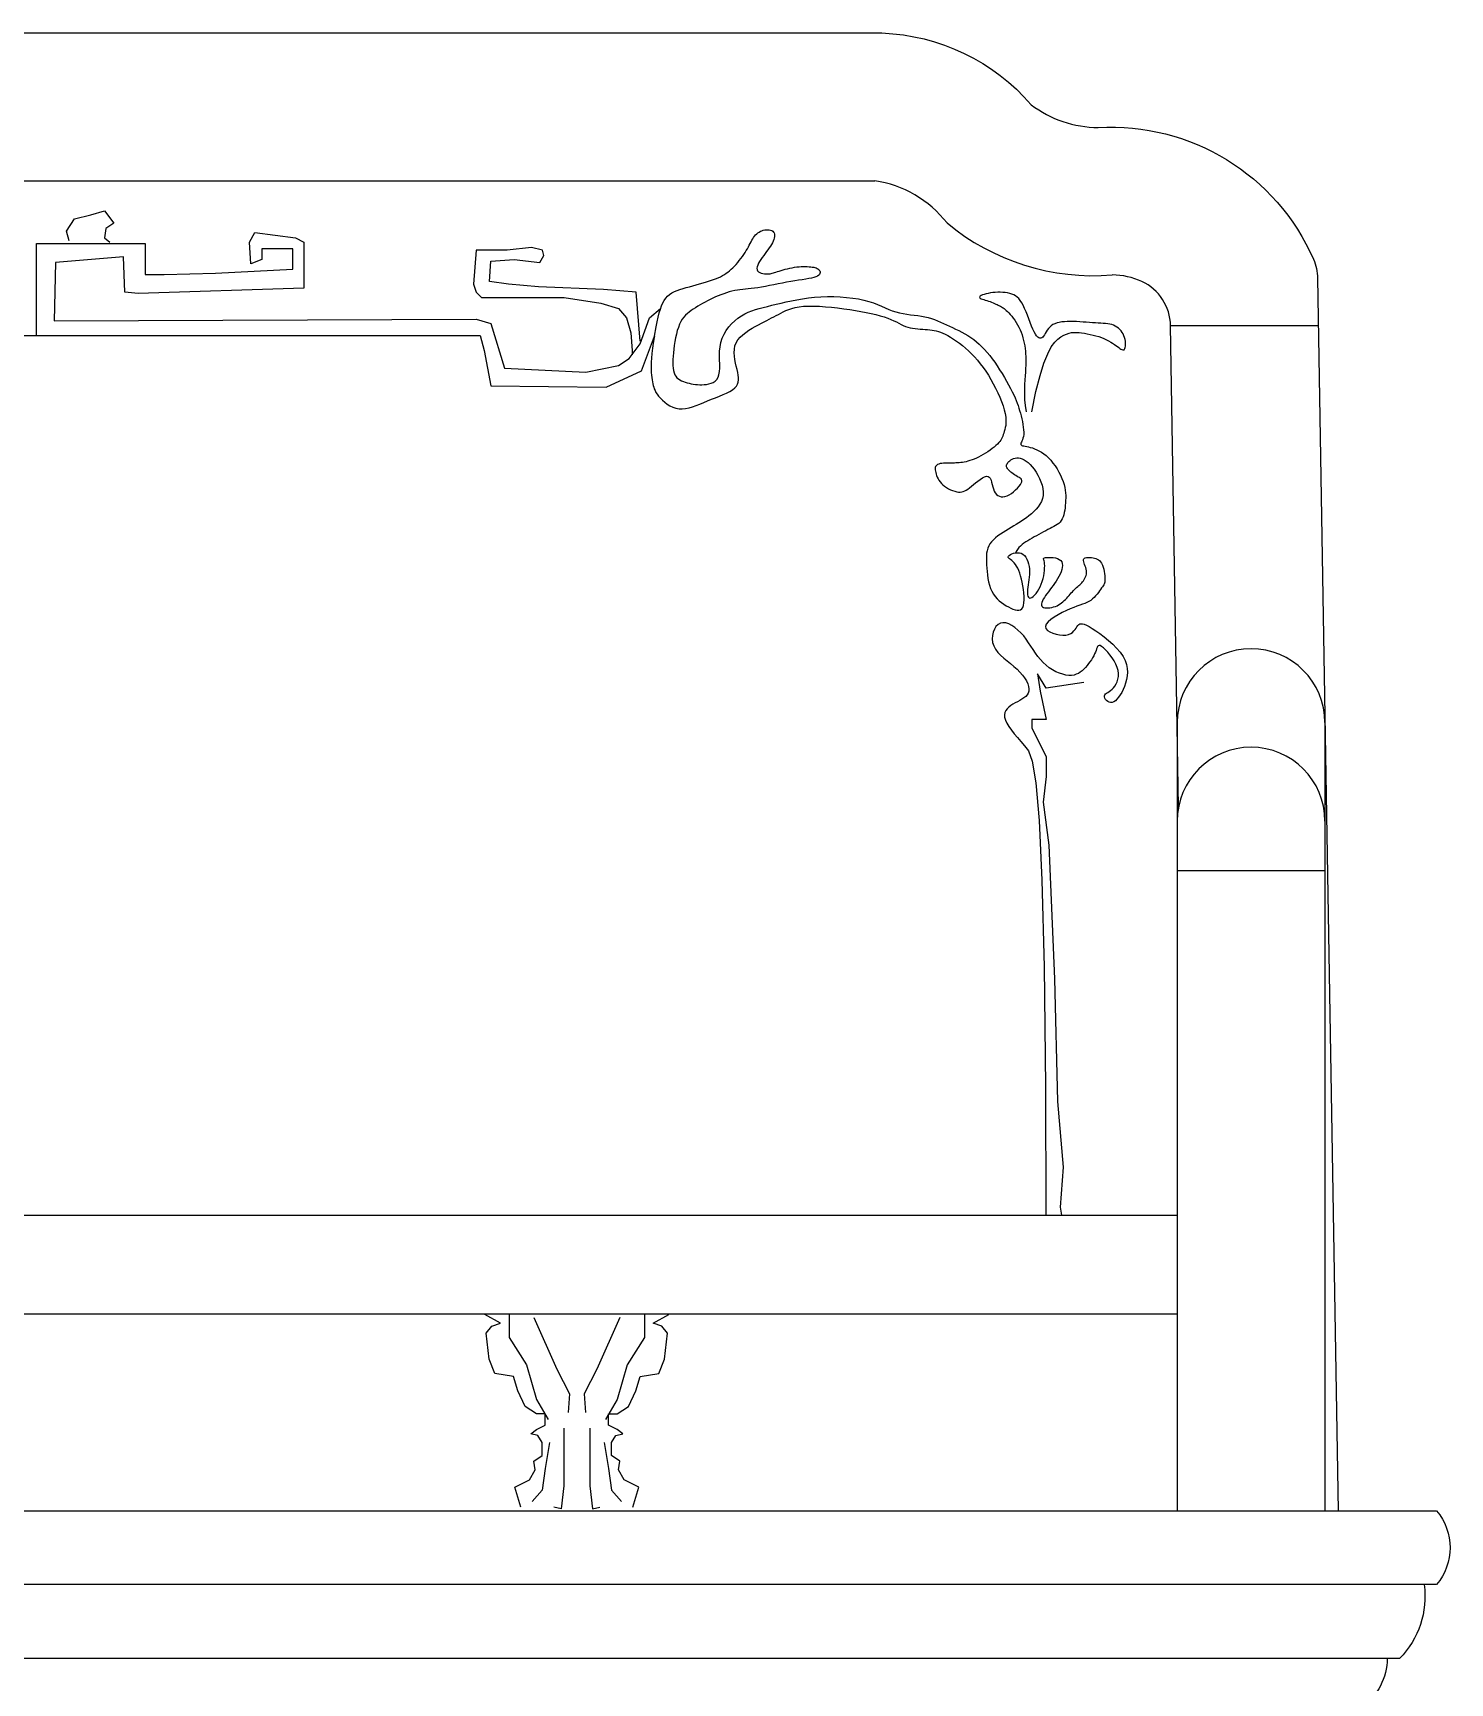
# Model space of a CAD drawing. Header units: inches. Extents: x 10 to 52.5, y 12.2 to 37.
# Drawn here: x 15.3581 to 15.6458, y 24.4393 to 24.7742 of the extents above; entities that cross this region are included whole.
import ezdxf

# ---------------------------------------------------------------- set-up
doc = ezdxf.new("R2010")
doc.units = ezdxf.units.IN
doc.header["$MEASUREMENT"] = 0
doc.layers.add('02', color=2, linetype='Continuous')
doc.layers.add('4', color=4, linetype='Continuous')

msp = doc.modelspace()

# ---------------------------------------------------------------- linework, layer by layer
at = {"layer": '02'}
for points in [[(15.36542955562918, 24.73208844256299), (15.36487872489243, 24.73401511772539), (15.36653121756836, 24.73649228099969), (15.36983620315305, 24.73731800652461), (15.3725903794214, 24.73814371874908), (15.37451829864158, 24.73566656878978), (15.37286578407957, 24.73456560585185), (15.3725903794214, 24.73263891737446), (15.37369204136058, 24.73181319184954)], [(15.3588195411533, 24.71282161113635), (15.3588195411533, 24.73153795443653), (15.3808528651528, 24.73153795443653), (15.3808528651528, 24.72520742753698), (15.38470870336032, 24.72520742753698), (15.39517453439048, 24.72548266494999), (15.41087327022552, 24.72630839047491), (15.41087327022552, 24.7304369914986), (15.40453868182822, 24.7304369914986), (15.40453868182822, 24.72823507895231), (15.4023353581827, 24.72740935341283), (15.40205993187129, 24.73181319184954), (15.40316161546371, 24.73373988031238), (15.41142410096227, 24.73263891737446), (15.41307659387103, 24.73181319184954), (15.41307659387103, 24.72245502684967), (15.37947579855545, 24.72135406391174), (15.3767216222871, 24.72162930132475), (15.37644619597568, 24.72878555374922), (15.36267537936083, 24.72768459082584), (15.36239997470266, 24.71584926255167), (15.44805449885762, 24.71612449995012), (15.45108407978415, 24.7152987744252), (15.45383823439925, 24.70621584682379), (15.47036322728245, 24.70539012129887), (15.47697322033792, 24.70676633495026), (15.47917656563668, 24.70814253530119), (15.4813798892822, 24.71117017338696), (15.48330780850238, 24.71639973734858), (15.4855111321479, 24.71832642582597)], [(15.48426172240152, 24.71269819641605), (15.48460366842783, 24.71458021060101), (15.48481554384789, 24.7156046248769), (15.48503194340019, 24.71655444021456), (15.48525022771656, 24.71741006500673), (15.48547529834769, 24.71817300633705), (15.48571394090987, 24.71885004593645), (15.48597294171787, 24.71944796553583), (15.4862590866208, 24.71997354690978), (15.4865791617006, 24.72043357176011), (15.4869399530392, 24.72083482187594), (15.48734824695139, 24.72118407895908), (15.48780875546372, 24.72148812476956), (15.48831789740807, 24.7217537410383), (15.48887001756093, 24.72198770945255), (15.48945946116446, 24.72219681174323), (15.49008057276233, 24.72238782962671), (15.49072769759669, 24.7225675448339), (15.49139518067687, 24.72274273906663), (15.49207736654653, 24.72292019404125), (15.49276822372786, 24.72310537280867), (15.49346021200045, 24.72329846369979), (15.49414541395827, 24.72349833639458), (15.49481591312661, 24.72370386054393), (15.49546379186659, 24.72391390581327), (15.49608113347067, 24.72412734188259), (15.49666002099848, 24.72434303841731), (15.49719253704398, 24.72455986506833), (15.49767340380213, 24.72477744505744), (15.49810789907797, 24.72499841570101), (15.49850394027754, 24.72522616788632), (15.4988694443412, 24.725464092457), (15.49921232797652, 24.72571558032945), (15.49954050882234, 24.72598402234729), (15.49986190358623, 24.72627280938326), (15.50018442920855, 24.72658533229554), (15.50051392927281, 24.72692366332052), (15.5008479534693, 24.7272846000182), (15.50118197789862, 24.72766362126861), (15.50151147796287, 24.72805620598086), (15.50183193022831, 24.7284578330495), (15.50213881032987, 24.7288639813691), (15.50242759413532, 24.72927012984877), (15.50269375797807, 24.72967175738307), (15.50293428553714, 24.73006490800475), (15.50315219313352, 24.7304478862556), (15.50335200443379, 24.73081956177196), (15.50353824357017, 24.73117880424837), (15.50371543490774, 24.7315244833357), (15.50388810211307, 24.73185546871394), (15.50406076908558, 24.73217063004853), (15.50423796042315, 24.73246883699033), (15.50442363424673, 24.7327489592339), (15.50461948696039, 24.73300986650287), (15.50482664988822, 24.73325042854998), (15.50504625388867, 24.73346951509887), (15.50527942982017, 24.73366599591685), (15.50552730900682, 24.7338387407421), (15.50579102230704, 24.73398661931281), (15.50607170081212, 24.73410850136719), (15.50636896710358, 24.73420325665796), (15.50667641275077, 24.73426975490878), (15.50698612034767, 24.73430686581417), (15.50729017295389, 24.73431345914144), (15.50758065339624, 24.73428840455602), (15.50784964473433, 24.7342305717961), (15.50808922979495, 24.73413883059987), (15.50829149163774, 24.73401205064732), (15.50845002113356, 24.73384985520391), (15.50856444156243, 24.7336548815569), (15.50863588331713, 24.73343052053536), (15.50866547818742, 24.73318016295383), (15.50865435656606, 24.73290719964137), (15.50860364977716, 24.73261502139797), (15.50851448867916, 24.73230701905271), (15.50838800436332, 24.73198658342011), (15.50822589323371, 24.73165654020562), (15.50803211387693, 24.73131745457652), (15.50781119042522, 24.73096932659103), (15.50756764677799, 24.7306121562928), (15.50730600706748, 24.73024594375459), (15.50703079519308, 24.72987068900551), (15.50674653528704, 24.72948639210375), (15.50645775124877, 24.72909305310753), (15.50617009830176, 24.72869180232231), (15.50589375556893, 24.72828829117355), (15.50564003279879, 24.7278893012903), (15.50542024020552, 24.72750161437437), (15.50524568823612, 24.72713201205482), (15.50512768640629, 24.72678727601891), (15.5050775449302, 24.72647418792479), (15.50510657425485, 24.72619952944518), (15.50522155999652, 24.72596838680914), (15.50541119217387, 24.72577906461668), (15.50565963690615, 24.72562817198053), (15.50595105984694, 24.72551231810069), (15.50626962711549, 24.72542811210445), (15.50659950413256, 24.72537216314816), (15.50692485748305, 24.72534108040275), (15.50722985258772, 24.72533147301004), (15.5075029908724, 24.72534032689003), (15.50775011592059, 24.72536613498817), (15.50798140708803, 24.72540776702811), (15.50820704303197, 24.72546409274804), (15.50843720310814, 24.72553398184249), (15.50868206620662, 24.7256163040351), (15.50895181168317, 24.72570992903496), (15.50925661819502, 24.72581372658027), (15.50960383736975, 24.72592618963102), (15.50998951108641, 24.72604430407813), (15.51040685279741, 24.72616467907795), (15.51084907688647, 24.72628392381597), (15.51130939680598, 24.72639864741944), (15.5117810271725, 24.72650545905929), (15.51225718120559, 24.72660096786279), (15.51273107352181, 24.7266817830154), (15.51319667147919, 24.72674526717168), (15.51365095968804, 24.72679179710979), (15.51409167550019, 24.72682250310612), (15.51451655743158, 24.72683851542245), (15.51492334306686, 24.72684096437882), (15.51530977068915, 24.72683098022247), (15.51567357834875, 24.72680969324432), (15.51601250339746, 24.72677823373527), (15.51632466153688, 24.72673735520805), (15.51660967558137, 24.72668630414995), (15.5168675452981, 24.72662395027004), (15.51709827091991, 24.72654916329196), (15.51730185221395, 24.72646081292481), (15.51747828941307, 24.72635776889222), (15.51762758228443, 24.72623890091785), (15.51774973106085, 24.72610307872531), (15.51784341629109, 24.72595011392553), (15.5179020402532, 24.72578358573668), (15.51791768577396, 24.72560801529329), (15.51788243614583, 24.72542792372991), (15.51778837396278, 24.72524783215198), (15.51762758228443, 24.72507226170859), (15.51739214417039, 24.72490573351973), (15.51707414268031, 24.72475276871995), (15.51666829931064, 24.72461638137468), (15.51617989256493, 24.72449355738939), (15.51561683938353, 24.72437977561497), (15.51498705670684, 24.72427051487324), (15.51429846147521, 24.72416125402964), (15.5135589710947, 24.72404747193508), (15.51277650227285, 24.72392464742591), (15.51195897218286, 24.72378825935305), (15.51111467518358, 24.72363548199649), (15.51025341274663, 24.72347027139625), (15.50938536446056, 24.72329827899233), (15.50852070921547, 24.72312515625384), (15.50766962590142, 24.72295655464989), (15.50684229387416, 24.7227981256205), (15.50604889202378, 24.72265552064931), (15.50529959947317, 24.72253439119089), (15.50460157925709, 24.72243831650706), (15.50394993052333, 24.7223625870742), (15.50333673586584, 24.72230042117593), (15.50275407834425, 24.72224503709588), (15.50219404101818, 24.72218965313226), (15.50164870694726, 24.72212748755413), (15.50111015895828, 24.72205175864513), (15.5005704796452, 24.72195568467435), (15.50002344893738, 24.72183399100907), (15.49946963238045, 24.72168743113292), (15.49891129145845, 24.72151826561315), (15.49835068881958, 24.7213287550316), (15.49779008594788, 24.72112115994099), (15.49723174525871, 24.72089774089403), (15.49667792846895, 24.7206607584871), (15.49613089799396, 24.72041247324381), (15.49559272672496, 24.72015495737145), (15.4950647348117, 24.71988952949181), (15.49454805264696, 24.7196173198667), (15.49404381178766, 24.71933945877248), (15.49355314309224, 24.7190570764273), (15.49307717741913, 24.71877130310753), (15.49261704585961, 24.71848326907496), (15.49217387927211, 24.71819410459142), (15.49174880898072, 24.7179032444605), (15.49134296561106, 24.71760334191498), (15.49095748072005, 24.71728535468577), (15.49059348470046, 24.71694024057654), (15.4902521088764, 24.71655895734733), (15.48993448433912, 24.71613246275814), (15.48964174171424, 24.71565171459809), (15.48937501255869, 24.71510767061266), (15.48913505031242, 24.71449505621279), (15.48892110153547, 24.71382366718029), (15.48873203467092, 24.71310706693333), (15.48856671909316, 24.71235881887554), (15.48842402371093, 24.711592486396), (15.48830281720011, 24.71082163294198), (15.48820196916795, 24.71005982187347), (15.48812034805751, 24.70932061663774), (15.48805757714882, 24.70861569682023), (15.48801629534437, 24.70794920671909), (15.48799989568516, 24.70732340688704), (15.48801177144497, 24.70674055780404), (15.48805531519911, 24.7062029199937), (15.48813392022139, 24.70571275396508), (15.48825097931995, 24.70527232024181), (15.48840988600141, 24.7048838793184), (15.48861271338983, 24.7045483730821), (15.48885625703706, 24.70426146878748), (15.48913599281087, 24.70401751511093), (15.48944739704466, 24.70381086068522), (15.48978594514056, 24.7036358541431), (15.49014711366481, 24.70348684414642), (15.49052637825235, 24.70335817931339), (15.49091921477093, 24.70324420830587), (15.49132185345962, 24.70314059840751), (15.49173354041277, 24.70304829150558), (15.49215427516474, 24.70296954813824), (15.49258405818119, 24.70290662885821), (15.49302288899644, 24.70286179418911), (15.49347076807617, 24.70283730465456), (15.49392769518754, 24.70283542082182), (15.49439367009773, 24.70285840321452), (15.49486661991551, 24.70290983105081), (15.49533617645948, 24.70299855823981), (15.49578989912271, 24.70313475735605), (15.4962153463669, 24.70332860100319), (15.49660007758512, 24.70359026178488), (15.49693165123909, 24.70392991224656), (15.49719762648902, 24.70435772502099), (15.4973855622623, 24.70488387266817), (15.49748923802263, 24.70551381825356), (15.49752731537892, 24.70623418673352), (15.49752467624358, 24.70702689349713), (15.49750620322748, 24.7078738539771), (15.49749677801019, 24.70875698357707), (15.49752128320261, 24.70965819771521), (15.49760460071712, 24.71055941179514), (15.49777161293178, 24.71144254124959), (15.49804098122268, 24.7122917620349), (15.49840648528635, 24.71310029247837), (15.4988556835845, 24.71386361143089), (15.49937613574303, 24.71457719778703), (15.49995539999082, 24.71523653041225), (15.50058103572092, 24.71583708815745), (15.50124060186072, 24.71637434993175), (15.50192165687195, 24.71684379458605), (15.50261458741016, 24.71724353831672), (15.50332109011224, 24.71758224664375), (15.50404568911045, 24.71787122241807), (15.50479290807134, 24.71812176849056), (15.50556727136, 24.71834518769759), (15.50637330264299, 24.71855278286096), (15.50721552628539, 24.71875585686069), (15.50809846641942, 24.71896571251858), (15.50902589257321, 24.71919045021644), (15.50999855911805, 24.71942536045975), (15.51101646582111, 24.71966253125577), (15.51207961314804, 24.71989405065545), (15.51318800040035, 24.72011200666605), (15.51434162827655, 24.72030848730941), (15.51554049631095, 24.72047558065099), (15.51678460473641, 24.72060537466899), (15.51807093723192, 24.72069127607977), (15.51938441405519, 24.72073196620334), (15.52070693914293, 24.72072744499604), (15.5220204159662, 24.72067771242876), (15.52330674846171, 24.72058276850151), (15.52454784079901, 24.72044261315608), (15.52572559668197, 24.72025724639246), (15.52682192028015, 24.72002666816701), (15.52782418146244, 24.71975295065789), (15.52874161708615, 24.71944645482875), (15.52958893017358, 24.71911961380686), (15.53038082397989, 24.7187848607777), (15.53113200152739, 24.71845462886852), (15.53185716607123, 24.71814135123571), (15.53257102016806, 24.71785746103563), (15.53328826753869, 24.71761539142465), (15.53402021793163, 24.71742361953369), (15.53476460963002, 24.71727479855184), (15.53551578717752, 24.71715762561365), (15.53626809558346, 24.71706079786821), (15.53701588008999, 24.71697301249372), (15.53775348570644, 24.71688296662472), (15.53847525697648, 24.71677935742485), (15.53917553914226, 24.71665088205776), (15.53985037361718, 24.71648887498889), (15.54050258812941, 24.71629522005099), (15.54113670634552, 24.71607443833494), (15.54175725263058, 24.71583105097528), (15.54236875065117, 24.71556957912111), (15.54297572477235, 24.71529454387786), (15.54358269889354, 24.71501046638008), (15.54419419691413, 24.7147218677623), (15.5448134235151, 24.71443176208998), (15.54543830533958, 24.71413713526857), (15.54606544888093, 24.71383346613441), (15.54669146156385, 24.71351623355298), (15.54731295034735, 24.71318091634606), (15.54792652195766, 24.71282299337912), (15.54852878358661, 24.71243794348851), (15.54911634196042, 24.71202124552513), (15.54968674676939, 24.71156913186718), (15.55024131746477, 24.71108084901647), (15.55078231622911, 24.71055639698755), (15.55131200477927, 24.70999577580954), (15.55183264529779, 24.70939898549699), (15.55234649973436, 24.70876602610809), (15.5528558300387, 24.70809689764286), (15.55336289862617, 24.70739160013039), (15.55386864729672, 24.70665201740342), (15.55436874120942, 24.70588756846558), (15.55485752514078, 24.70510955615321), (15.55532934386729, 24.70432928327358), (15.55577854216545, 24.70355805266302), (15.55619946551024, 24.70280716711425), (15.55658645867816, 24.70208792944907), (15.55693386644571, 24.70141164250384), (15.55723791905194, 24.70078602985307), (15.55750238625779, 24.70020449822772), (15.5577329235196, 24.69965687511143), (15.55793518536239, 24.69913298798786), (15.55811482700965, 24.69862266434069), (15.55827750345207, 24.69811573168266), (15.55842887014597, 24.69760201748289), (15.55857458161636, 24.69707134923959), (15.55871840808987, 24.69651694528005), (15.5588565795727, 24.69594558723332), (15.55898344084135, 24.69536744761575), (15.55909333713799, 24.69479269888546), (15.5591806132391, 24.69423151354425), (15.55923961392119, 24.6936940640648), (15.55926468465923, 24.69319052293434), (15.55925016999691, 24.69273106264012), (15.55919361962452, 24.69232359511664), (15.55910540102496, 24.69196699013122), (15.55899908636211, 24.69165785685476), (15.55888824756703, 24.69139280453095), (15.55878645703643, 24.69116844235981), (15.55870728646851, 24.69098137952681), (15.55866430802717, 24.6908282252611), (15.55867109410911, 24.69070558876268), (15.55873820055722, 24.6906095140643), (15.55886411956026, 24.69053378463144), (15.55904432675316, 24.69047161873317), (15.55927429823651, 24.69041623466768), (15.55954951011091, 24.69036085070405), (15.55986543824411, 24.69029868511137), (15.56021755850389, 24.69022295620237), (15.56060134722366, 24.69012688224614), (15.56101228003836, 24.69000405828995), (15.56144583281576, 24.68984958640652), (15.56189748188927, 24.6896589454613), (15.56236270312666, 24.68942761429065), (15.56283697216286, 24.68915107174547), (15.5633157653313, 24.68882479666211), (15.56379455873257, 24.68844426790605), (15.56426882776878, 24.68800496429906), (15.56473386041335, 24.68750500205209), (15.5651841900356, 24.68695304668512), (15.56561416141204, 24.68636040106361), (15.56601811955198, 24.68573836806757), (15.56639040969758, 24.68509825056247), (15.56672537639252, 24.68445135141377), (15.56701736487894, 24.68380897350147), (15.56726071993335, 24.68318241969103), (15.56745167179479, 24.68258054389156), (15.56759399022422, 24.68200240415757), (15.56769333044513, 24.68144460960178), (15.56775534721537, 24.6809037693369), (15.56778569599128, 24.68037649244655), (15.5677900315307, 24.67985938804344), (15.56777400882429, 24.67934906522572), (15.56774328309557, 24.67884213309156), (15.56770200129113, 24.67833670780822), (15.56764827864691, 24.67783693379027), (15.56757872165627, 24.67734846247771), (15.56748993751108, 24.67687694533964), (15.56737853317036, 24.67642803384518), (15.56724111582599, 24.67600737943433), (15.56707429220415, 24.67562063359076), (15.56687466926387, 24.67527344776903), (15.56663979669548, 24.67496921285641), (15.56637099395021, 24.6747022774129), (15.56607052297777, 24.67446472946034), (15.56574064572788, 24.67424865699143), (15.56538362438305, 24.67404614799892), (15.56500172066017, 24.67384929050462), (15.5645971969746, 24.6736501724867), (15.56417231527603, 24.67344088196699), (15.56372971423416, 24.67321539074186), (15.56327354102842, 24.67297520582218), (15.56280832002385, 24.6727237180516), (15.56233857488706, 24.67246431820098), (15.56186882975026, 24.67220039714305), (15.56140360851287, 24.67193534566325), (15.56094743553995, 24.67167255459065), (15.56050483449808, 24.67141541473978), (15.56007985850311, 24.67116543315063), (15.55967467497549, 24.67091658169232), (15.55929098055213, 24.67066094843033), (15.55893047186992, 24.67039062145926), (15.55859484533294, 24.67009768885913), (15.55828579757809, 24.66977423868087), (15.55800502500943, 24.66941235904818), (15.55775422403104, 24.66900413799743), (15.55761449397988, 24.66870834335571)], [(15.4813798892822, 24.71172064819842), (15.48055363223403, 24.72162930132475), (15.47394363917856, 24.72217978945121), (15.4607236535333, 24.72273026426268), (15.45466449168025, 24.72328075238914), (15.45080865347273, 24.7238312272006), (15.45108407978415, 24.7279598282243), (15.45576615361943, 24.72823507895231), (15.46099907984472, 24.72768459082584), (15.46182531547247, 24.72906079116222), (15.46154991081431, 24.73016175410015), (15.45934656551554, 24.73071224222661), (15.45438906536884, 24.73016175410015), (15.44805449885762, 24.73016175410015), (15.44750366788804, 24.72328075238914), (15.44805449885762, 24.72162930132475), (15.44915616056397, 24.72052833838682), (15.46595655833817, 24.72052833838682), (15.47339280844181, 24.7194273887639), (15.47697322033792, 24.71832642582597), (15.4786257346671, 24.71639973734858), (15.47945197029485, 24.71337209926281), (15.47972739660627, 24.70979397305058), (15.47972739660627, 24.70889944481899)], [(15.56089088516756, 24.69736069915819), (15.56174564417898, 24.7014610880928), (15.56257156245857, 24.7047188502533), (15.56336694360225, 24.70724079746872), (15.56413009097314, 24.70913374158266), (15.56485930793433, 24.71050449439502), (15.56555289854742, 24.71145986773484), (15.56620916570983, 24.7121066734457), (15.5668264130175, 24.71255172335662), (15.56740464070327, 24.712885628533), (15.56795063461623, 24.71313419717483), (15.56847287724241, 24.7133070366894), (15.56897985153346, 24.7134137545276), (15.56948003950975, 24.71346395812582), (15.56998192412293, 24.71346725489132), (15.57049398785903, 24.71343325230412), (15.57102471320405, 24.71337155775694), (15.57157984944507, 24.71329017746615), (15.57215421284064, 24.71319071262263), (15.57273988621755, 24.71307316324095), (15.57332895263544, 24.71293752926288), (15.57391349515392, 24.71278381067389), (15.57448559636696, 24.71261200744487), (15.57503733979984, 24.71242211954671), (15.57556080781369, 24.71221414695031), (15.57604959151222, 24.71198903157204), (15.57650331394262, 24.71175148292098), (15.57692310642897, 24.7115071524808), (15.57731009936406, 24.71126169170605), (15.57766542430482, 24.71102075206585), (15.57799021210968, 24.71078998500019), (15.57828559363707, 24.71057504200729), (15.57855269974544, 24.71038157449805), (15.57879266199171, 24.7102150455816), (15.57900661076865, 24.71008016476702), (15.5791956776332, 24.70998145317429), (15.57936099321096, 24.70992343193796), (15.5795036885932, 24.70991062219258), (15.57962489510401, 24.70994754502902), (15.57972574313617, 24.71003872162549), (15.57980736424661, 24.71018867307287), (15.57987032374813, 24.7103994715639), (15.57991292500383, 24.71066339345128), (15.57993290606401, 24.71097026614592), (15.57992800497896, 24.71130991707326), (15.57989595979898, 24.71167217362966), (15.57983450834154, 24.71204686324057), (15.57974138888977, 24.71242381330233), (15.57961433902829, 24.7127928512404), (15.57945185094587, 24.71314512314569), (15.57925543245374, 24.71347704978546), (15.57902734596728, 24.71378637063611), (15.57876985320336, 24.71407082515946), (15.57848521634451, 24.71432815281736), (15.57817569734043, 24.71455609305707), (15.57784355814083, 24.71475238536953), (15.57749106069542, 24.71491476918748), (15.57711971328109, 24.71504230265276), (15.57672800762094, 24.7151393185108), (15.57631368176526, 24.71521146817252), (15.57587447376437, 24.71526440303426), (15.57540812166854, 24.71530377452148), (15.57491236329525, 24.71533523401598), (15.57438493669479, 24.7153644329723), (15.5738235801503, 24.71539702275771), (15.57322772741764, 24.7154371477722), (15.57260359973161, 24.71548292418305), (15.5719591140326, 24.71553096116116), (15.57130218702815, 24.71557786784836), (15.57064073612428, 24.71562025341558), (15.56998267826139, 24.71565472701917), (15.56933593037984, 24.71567789780095), (15.56870840965285, 24.71568637490276), (15.56810709052234, 24.71567676751004), (15.56753517766929, 24.71564568476463), (15.56699493304341, 24.71558973580835), (15.56648861882723, 24.7155055298121), (15.56601849650479, 24.71538967593227), (15.56558682872429, 24.71523878331066), (15.56519587696976, 24.71504946110366), (15.56484790365658, 24.71481831846762), (15.56454366269036, 24.71454479027892), (15.56427787580042, 24.71423961419208), (15.56404375737048, 24.71391635359617), (15.56383452085293, 24.71358857186572), (15.5636433806315, 24.71326983238981), (15.56346355039141, 24.7129736985575), (15.56328824428356, 24.71271373374332), (15.56311067599318, 24.7125035013218), (15.56292519076242, 24.71235524603111), (15.56273065750002, 24.71227593794759), (15.56252707620597, 24.71227122852582), (15.56231444664746, 24.71234676919124), (15.56209276929012, 24.71250821136931), (15.56186204366832, 24.71276120651458), (15.56162227001487, 24.71311140605252), (15.56137344832978, 24.71356446140856), (15.56111576720587, 24.71412093775001), (15.56085016890875, 24.71476105509504), (15.56057778452969, 24.71545994720367), (15.56029974515996, 24.71619274782136), (15.56001718165799, 24.71693459069359), (15.55973122534788, 24.71766060955127), (15.55944300685524, 24.71834593818351), (15.55915365750416, 24.71896571030669), (15.55886336542181, 24.71950052271717), (15.55856854944005, 24.71995282437132), (15.55826468542664, 24.72033052727641), (15.55794724924936, 24.72064154341063), (15.55761171700879, 24.7208937847958), (15.5572535645727, 24.72109516342465), (15.55686826804168, 24.72125359128989), (15.55645130328349, 24.72137698039881), (15.55600021975561, 24.72147211243867), (15.55552086104154, 24.7215412480204), (15.55502114408164, 24.72158551739124), (15.55450898628197, 24.72160605084212), (15.55399230435005, 24.72160397866395), (15.55347901522628, 24.72158043111852), (15.55297703631668, 24.72153653851131), (15.55249428479447, 24.72147343110413), (15.55203867713436, 24.72139261595151), (15.55161813074238, 24.72129710714801), (15.55124056279174, 24.72119029550816), (15.55091388998999, 24.72107557190469), (15.55064602974317, 24.72095632718122), (15.55044489899165, 24.72083595216685), (15.55031841444298, 24.72071783771974), (15.55027449373602, 24.72060537466899), (15.55031766053735, 24.7205010119855), (15.55043886681533, 24.72040343098928), (15.55062567173018, 24.72031037111304), (15.55086563374362, 24.72021957181863), (15.5511463122487, 24.72012877250966), (15.55145526570714, 24.72003571264798), (15.551780053512, 24.7199381316372), (15.55210823412499, 24.71983376895372), (15.55242925170324, 24.71972111752842), (15.5527400903914, 24.71960168443041), (15.55303961886539, 24.71947773018331), (15.55332670626677, 24.71935151538349), (15.55360022150426, 24.71922530058367), (15.55385903395227, 24.71910134633657), (15.55410201205387, 24.71898191322401), (15.55432802495061, 24.71886926181326), (15.55453707287534, 24.7187641456025), (15.55473367972746, 24.71866128991536), (15.55492350049763, 24.71855391306456), (15.55511219017654, 24.71843523331921), (15.55530540398768, 24.71829846894837), (15.55550879692174, 24.71813683826479), (15.55572802396937, 24.717943559523), (15.55596874012127, 24.71771185100664), (15.55623452677838, 24.71743662645752), (15.55652067168131, 24.71711958130475), (15.55682038874811, 24.71676410639196), (15.55712689189686, 24.71637359263553), (15.55743339481278, 24.71595143086455), (15.55773311187959, 24.71550101198084), (15.55801925678252, 24.71502572684261), (15.55828504367246, 24.71452896632257), (15.5585250056859, 24.71401412130802), (15.55873895469568, 24.71348458264259), (15.5589280213274, 24.71294374121356), (15.55909333713799, 24.71239498787912), (15.55923603252023, 24.7118417135411), (15.55935723879821, 24.71128730904314), (15.5594580870632, 24.71073516525797), (15.55953970794081, 24.71018867307287), (15.55960313869155, 24.70964924533331), (15.55964903869181, 24.70911038289199), (15.55967797372005, 24.70856360854526), (15.55969050908907, 24.70800044513311), (15.55968721034451, 24.70741241545187), (15.55966864279917, 24.70679104235608), (15.55963537246435, 24.70612784864209), (15.55958796442001, 24.70541435714989), (15.55952886920868, 24.70464303259217), (15.55946807759329, 24.70381010731802), (15.55941746486797, 24.70291275560743), (15.55938890702537, 24.70194815168218), (15.55939427935964, 24.70091346982229), (15.55944545739776, 24.69980588427864), (15.55955431689954, 24.69862256930213), (15.55973273339196, 24.69736069915819)], [(15.57146561760901, 24.64239532588402), (15.56378626460656, 24.64122627667387), (15.56204903694316, 24.64411979812433), (15.56262811283096, 24.64064757238378), (15.56378626460656, 24.63486051619696), (15.56089088516756, 24.63486051619696), (15.56089088516756, 24.63312440332669), (15.56378626460656, 24.62733734712532), (15.56378626460656, 24.62328640379422), (15.56320718871876, 24.61807805188294), (15.56436534049435, 24.60939747424566), (15.56552349226995, 24.58219831943864), (15.56610256815775, 24.55731398177744), (15.56726071993335, 24.54400375651897), (15.56668164404555, 24.53590188315723), (15.56691779462135, 24.53424988515911)], [(15.45712775956354, 24.47494679803497), (15.45595928966514, 24.47903381384679), (15.45888046441114, 24.48049346425108), (15.46004893454238, 24.48253698547199), (15.45975681706778, 24.48428857129187), (15.46150952191538, 24.48545628628056), (15.46150952191538, 24.4880836650031), (15.46063316949158, 24.48954331540738), (15.45917258188575, 24.48983523750797), (15.46034105201698, 24.49071103041063), (15.46209375686458, 24.49158682331329), (15.46209375686458, 24.49392226663479), (15.46034105201698, 24.49392226663479), (15.45800411198734, 24.49538191703908), (15.45654352461434, 24.49859315326324), (15.45566717219054, 24.50151245407181), (15.45186964455507, 24.50209632488844), (15.45070117465666, 24.50501562569701), (15.45011693970746, 24.51027036982708), (15.45128540960587, 24.51173002023137), (15.4530381146863, 24.51231387773299), (15.44982482223286, 24.51406546355286)], [(15.4547908195339, 24.51406546355286), (15.4547908195339, 24.50939457692442), (15.45829622946194, 24.50384789737876), (15.46034105201698, 24.49684156744337), (15.46267799181378, 24.49275455163155)], [(15.45975681706778, 24.51348160605124), (15.46443069689422, 24.5029721044761), (15.46705973251238, 24.49800929576162), (15.46676761503777, 24.49421420203583)], [(15.47728382316864, 24.51348160605124), (15.4726099433422, 24.5029721044761), (15.46998090749121, 24.49800929576162), (15.47027302496581, 24.49421420203583)], [(15.48224982070251, 24.51406546355286), (15.48224982070251, 24.50939457692442), (15.47874441077447, 24.50384789737876), (15.47669958821944, 24.49684156744337), (15.4743626481898, 24.49275455163155)], [(15.47991288067288, 24.47494679803497), (15.48108135057128, 24.47903381384679), (15.47816017559244, 24.48049346425108), (15.47699170569404, 24.48253698547199), (15.47728382316864, 24.48428857129187), (15.47553111832104, 24.48545628628056), (15.47553111832104, 24.4880836650031), (15.47640747074484, 24.48954331540738), (15.47786805811784, 24.48983523750797), (15.47669958821944, 24.49071103041063), (15.47494688337184, 24.49158682331329), (15.47494688337184, 24.49392226663479), (15.47669958821944, 24.49392226663479), (15.47903652824908, 24.49538191703908), (15.48049711562208, 24.49859315326324), (15.48137346804588, 24.50151245407181), (15.48517099544852, 24.50209632488844), (15.48633946557975, 24.50501562569701), (15.48692370052895, 24.51027036982708), (15.48575523063055, 24.51173002023137), (15.48400252555012, 24.51231387773299), (15.48721581800356, 24.51406546355286)], [(15.46589126261397, 24.49100296581167), (15.46589126261397, 24.47932574924783), (15.46530702766477, 24.47465486261938), (15.46384646194502, 24.47494679803497)], [(15.47114937762245, 24.49100296581167), (15.47114937762245, 24.47932574924783), (15.47173361257165, 24.47465486261938), (15.4731941782914, 24.47494679803497)], [(15.46297010928838, 24.4880836650031), (15.46209375686458, 24.48282890755803), (15.46150952191538, 24.47844995634517), (15.45946469959318, 24.47611451303822)], [(15.4740705307152, 24.4880836650031), (15.47494688337184, 24.48282890755803), (15.47553111832104, 24.47844995634517), (15.47757594064324, 24.47611451303822)]]:
    msp.add_lwpolyline(points, dxfattribs=at)
at = {"layer": '4'}
for p, q in [((15.18718256182483, 24.74424988516551), (15.52899987330175, 24.74424988516551)), ((15.59070539135001, 24.61714948174489), (15.58907688325717, 24.71485997074927)), ((15.58907688325717, 24.71485997074927), (15.61908104955665, 24.71485997074927)), ((15.26730170087404, 24.71282161113635), (15.44888073448538, 24.71282161113635)), ((15.62042246768697, 24.63424988516493), (15.62042246768697, 24.47424988516144)), ((15.59042246789186, 24.60424988516609), (15.62042246768697, 24.60424988516609)), ((15.12575996746755, 24.53424988515911), (15.59042246789186, 24.53424988515911)), ((15.12575996746755, 24.51424988515504), (15.59042246789186, 24.51424988515504))]:
    msp.add_line(p, q, dxfattribs=at)
for points in [[(15.09309121766574, 24.47424988516144), (15.09726157305277, 24.72447120560394, -0.09911976449775309), (15.09809637964218, 24.72830764596295, -0.3146406962128586), (15.14177430663704, 24.75504326841331, 0.27476579654322), (15.15539784320145, 24.75962223378013, -0.2075807261920269), (15.18570260573625, 24.77424988516435), (15.53047982939034, 24.77424988516435, -0.2086567737161048), (15.56078459215797, 24.75965876051344, 0.1584577583043212), (15.57440812872238, 24.75504326841331, -0.3146406962128701), (15.61808605571724, 24.72830764596295)], [(15.61808605571724, 24.72830764596295, -0.0991197644980479), (15.61892086230664, 24.72447120560394), (15.62309121769368, 24.47424988516144)], [(15.6430912177123, 24.45924988516202), (15.07309121764711, 24.45924988516202, -0.3636294677599428), (15.07309121764711, 24.47424988516144), (15.6430912177123, 24.47424988516144)], [(15.6430912177123, 24.47424988516144, -0.3636294677599429), (15.6430912177123, 24.45924988516202)], [(15.63559121764711, 24.4442498851626), (15.0805912177123, 24.4442498851626, -0.2288824042310476), (15.07559121759123, 24.45924988516202)], [(15.64059121753535, 24.45924988516202, -0.2288824042310475), (15.63559121764711, 24.4442498851626)], [(15.63309121770299, 24.4442498851626, -0.2210036784250188), (15.62809121758192, 24.43424988515329)]]:
    msp.add_lwpolyline(points, format="xyb", dxfattribs=at)
for points in [[(15.44888073448538, 24.71282161113635), (15.44970699153355, 24.70979397305058), (15.45108407978415, 24.70263772061156), (15.47449447014815, 24.70236248319855), (15.48165531559362, 24.70566537201233), (15.48426172240152, 24.71269819641605), (15.48421158581487, 24.71240705032545), (15.48404042665361, 24.71130803690761), (15.48389188768788, 24.71023388964243), (15.48377049281708, 24.70920947485723), (15.48368076617344, 24.70825965877742), (15.48362572384513, 24.70740365629029), (15.48360234974398, 24.70663807655222), (15.48360611973776, 24.70595387732322), (15.48363250992707, 24.70534201633421), (15.48367699617966, 24.70479345133066), (15.48373505459613, 24.70429914007257), (15.48380216104425, 24.70385004029088), (15.4838737916246, 24.70343710973105), (15.48394749556183, 24.70305168288763), (15.48402911667227, 24.70268660128061), (15.48412657166346, 24.70233508316454), (15.48424777794144, 24.70199034677938), (15.48440065244659, 24.70164561040877), (15.48459311235211, 24.7012940922927), (15.48483307436555, 24.70092901068568), (15.48512845589294, 24.70054358384226), (15.48548491192496, 24.70013498605698), (15.48589904918781, 24.69971621558073), (15.48636521269082, 24.69930422676265), (15.48687774767614, 24.69891597387908), (15.48743099892027, 24.6985684112355), (15.48801931143253, 24.69827849316647), (15.48863702998943, 24.69806317394835), (15.48927849983311, 24.69793940790117), (15.48993900823853, 24.69791887463947), (15.49061761294006, 24.69799215510141), (15.49131431347205, 24.69814455556337), (15.49202911030016, 24.69836138227259), (15.49276200319155, 24.69862794147633), (15.49351299237906, 24.69892953943639), (15.49428207739702, 24.69925148242913), (15.4950692587111, 24.69957907670181), (15.49587170859314, 24.69990064261077), (15.49667528956643, 24.70021655696331), (15.49746303642615, 24.70053021063216), (15.49821798396743, 24.70084499454827), (15.49892316721826, 24.70116429958437), (15.49956162097379, 24.7014915166423), (15.50011638026199, 24.70183003663845), (15.5005704796452, 24.702183250431), (15.50091185546926, 24.7025545489509), (15.50114804748892, 24.70294732298356), (15.50129149700961, 24.70336496338717), (15.50135464510395, 24.70381086096171), (15.50134993237889, 24.70428840653625), (15.50128980060554, 24.70480099091077), (15.50118669039085, 24.70535200494345), (15.50105304304025, 24.70594483940516), (15.50090224189199, 24.70658043621227), (15.50075144097655, 24.70724994142659), (15.5006187361244, 24.70794205224086), (15.50052222339882, 24.70864546580418), (15.50047999909594, 24.70934887925108), (15.50051015927902, 24.71004098974521), (15.5006308002442, 24.71071049445021), (15.5008600175891, 24.71134609052973), (15.50120931058637, 24.71193873568557), (15.50166378715522, 24.71248842996141), (15.50220195819139, 24.71299743393905), (15.50280233482345, 24.71346800818577), (15.50344342748149, 24.71390241332704), (15.50410374752692, 24.71430290993015), (15.50476180538981, 24.71467175859146), (15.50539611219875, 24.71501121990735), (15.50598989110886, 24.71532393120873), (15.5065452159427, 24.71561403691015), (15.50706887231654, 24.71588605814616), (15.50756764677799, 24.71614451608042), (15.50804832494332, 24.716393931862), (15.50851769312731, 24.71663882665456), (15.50898253717906, 24.71688372159263), (15.50944964341334, 24.71713313783988), (15.50992674017771, 24.7173895243672), (15.51042532604634, 24.71764704131641), (15.51095784209183, 24.71789777669477), (15.51153672938681, 24.71813381845135), (15.51217442923672, 24.71834725457887), (15.51288338248133, 24.71853017304096), (15.51367603019326, 24.71867466180123), (15.51456481367796, 24.71877280888151), (15.51555689597017, 24.71881896278358), (15.51663832772038, 24.71881651435109), (15.51778988200686, 24.71877111500947), (15.51899233144223, 24.71868841616964), (15.52022644933759, 24.71857406921339), (15.52147300830557, 24.71843372558072), (15.52271278095878, 24.71827303665344), (15.52392654060832, 24.71809765387155), (15.52509751064218, 24.71791228672958), (15.52621871615275, 24.71771787717301), (15.52728563324063, 24.71751442526005), (15.52829373800642, 24.71730193103434), (15.52923850631787, 24.71708039456865), (15.53011541427559, 24.71684981589209), (15.53091993774733, 24.71661019506285), (15.53164755260087, 24.7163615321246), (15.53229675102494, 24.71610476903737), (15.53287808886244, 24.71584461529568), (15.53340513827725, 24.71558672226677), (15.53389147166609, 24.71533674134701), (15.53435066072716, 24.71510032390364), (15.53479627762436, 24.714883121333), (15.53524189475439, 24.7146907850169), (15.53570108381546, 24.71452896632257), (15.53618402416333, 24.71440143287185), (15.53668732252418, 24.7143044170138), (15.53720419304891, 24.71423226735208), (15.53772784942276, 24.71417933249034), (15.53825150602943, 24.71413996100312), (15.53876837632134, 24.71410850149408), (15.53927167491502, 24.7140793025523), (15.53975461503006, 24.71404671275235), (15.54021286159269, 24.71400526908695), (15.54065188100076, 24.71395026200338), (15.54107959042749, 24.71387717036708), (15.54150390681325, 24.71378147301442), (15.54193274733125, 24.71365864879629), (15.54237402868903, 24.71350417654906), (15.54283566829263, 24.71331353513818), (15.54332558308243, 24.71308220338545), (15.54384942804909, 24.71280660208725), (15.54440381038449, 24.71248691963268), (15.54498307463228, 24.7121242863563), (15.54558156626745, 24.71171983260723), (15.54619362983367, 24.71127468872004), (15.5468136105731, 24.71078998500019), (15.54743585326224, 24.7102668518259), (15.5480547029104, 24.70970641950265), (15.54866525843254, 24.70910962996134), (15.54926563506461, 24.70847667153287), (15.5498547014825, 24.70780754414448), (15.55043132682777, 24.70710224770886), (15.55099438000916, 24.70636078215324), (15.55154273016824, 24.70558314739031), (15.55207524644657, 24.70476934334732), (15.55259079728722, 24.70391936996606), (15.55308730956613, 24.70303548772648), (15.55355893993265, 24.70212899955225), (15.55399890183917, 24.70121346890522), (15.55440040943659, 24.70030245927631), (15.55475667687579, 24.69940953417102), (15.55506091784201, 24.69854825705118), (15.55530634648613, 24.69773219142229), (15.55548617672621, 24.69697490074617), (15.55559644997566, 24.69628674604467), (15.55564451786204, 24.69566527831779), (15.55564055927544, 24.6951048461255), (15.55559475357159, 24.69459979801325), (15.55551727940774, 24.69414448249739), (15.55541831637247, 24.6937332481379), (15.55530804312303, 24.69336044346568), (15.55519663878231, 24.69302041701161), (15.55509126661791, 24.69270751732114), (15.55498702554478, 24.69241609295426), (15.55487599815688, 24.69214049250007), (15.55475026774666, 24.69187506448946), (15.55460191737375, 24.69161415751153), (15.55442302963211, 24.69135212011173), (15.5542056878142, 24.69108330086459), (15.55394197451397, 24.69080204834466), (15.55362661169357, 24.69050459491558), (15.55326487785651, 24.69019470824281), (15.55286468971035, 24.68987803976637), (15.55243396419547, 24.68956024095536), (15.55198061871788, 24.68924696327889), (15.55151256998516, 24.68894385817697), (15.55103773540332, 24.68865657713325), (15.55056403167992, 24.68839077160231), (15.55009824512972, 24.68815096274778), (15.54964263746961, 24.68793715055511), (15.54919834002367, 24.68774820471884), (15.54876648365035, 24.68758299491895), (15.54834819920807, 24.68744039087909), (15.54794461802094, 24.68731926225012), (15.5475568709474, 24.68721847877026), (15.5471860890787, 24.68713691009037), (15.54683246054201, 24.687073237545), (15.54649240440204, 24.68702538895598), (15.54616139606087, 24.68699110374149), (15.54583491185195, 24.68696812133424), (15.54550842764302, 24.68695418119608), (15.54517741953469, 24.68694702274518), (15.54483736316188, 24.68694438541428), (15.54448373485803, 24.68694400866519), (15.54411427244059, 24.68694344352701), (15.54373576175868, 24.68693948753065), (15.54335725130959, 24.68692874986158), (15.54298778889216, 24.68690783964706), (15.542636422538, 24.68687336604347), (15.54231220027878, 24.68682193822172), (15.54202417037896, 24.68675016533819), (15.54178138063735, 24.68665465652014), (15.54159061736873, 24.68653277445122), (15.54144961839057, 24.68638489589506), (15.54135385980344, 24.68621215106981), (15.54129881747513, 24.68601567025183), (15.54127996727339, 24.68579658370293), (15.54129278529881, 24.68555602165582), (15.541332747652, 24.68529511438686), (15.54139533020071, 24.68501499214329), (15.54147732826396, 24.68471735033966), (15.54158081543147, 24.68440614500144), (15.5417091847442, 24.68408589729227), (15.54186582924313, 24.68376112841946), (15.54205414196922, 24.68343635953209), (15.54227751596346, 24.68311611183747), (15.54253934426679, 24.68280490649925), (15.54284301992021, 24.68250726469563), (15.54318967378213, 24.68222751920115), (15.54357138867936, 24.68196924926309), (15.54397798595465, 24.68173584566687), (15.54439928625225, 24.68153069925614), (15.54482511068209, 24.68135720084541), (15.54524527988843, 24.68121874123466), (15.54564961521401, 24.68111871126751), (15.5460279373031, 24.68106050174395), (15.54637346007376, 24.68104693836943), (15.54669296960792, 24.68107858629667), (15.54699664526134, 24.68115544554024), (15.54729466569125, 24.68127751612922), (15.54759721025339, 24.68144479810729), (15.54791445783786, 24.68165729148899), (15.54825658780037, 24.68191499628886), (15.5486337787982, 24.68221791255058), (15.54905206300764, 24.68256208427777), (15.54950088458582, 24.68292773150318), (15.54996554027758, 24.68329111820497), (15.55043132682777, 24.68362850840498), (15.55088354144691, 24.68391616611046), (15.55130748064703, 24.6841303552996), (15.55168844187147, 24.68424733999421), (15.55201172139942, 24.68424338421613), (15.55226751775927, 24.68410304068533), (15.55246563242263, 24.6838440172491), (15.55262076911031, 24.68349231042378), (15.55274763037897, 24.68307391679849), (15.55286091971657, 24.68261483291866), (15.55297533991261, 24.68214105535884), (15.55310559422224, 24.68167858066448), (15.55326638590059, 24.68125340539558), (15.553469401649, 24.68088757011577), (15.55371426498032, 24.68058729137413), (15.55399758238791, 24.68035482967974), (15.55431596083081, 24.6801924455853), (15.55466600773371, 24.68010239964354), (15.5550443298228, 24.68008695237807), (15.55544753405712, 24.68014836432706), (15.55587222739569, 24.68028889602868), (15.55631332039348, 24.68050760556656), (15.55675893729067, 24.68079074114797), (15.55719550615623, 24.68112134858387), (15.55760945505909, 24.681482473627), (15.55798721160254, 24.68185716204465), (15.55831520385555, 24.68222845961867), (15.55857985965422, 24.6825794121309), (15.55876760683469, 24.6828930653341), (15.55886883205249, 24.68315679775554), (15.55888975561111, 24.68337531893343), (15.55884055686629, 24.68355767115139), (15.55873141470811, 24.68371289667851), (15.55857250802665, 24.68385003781298), (15.55837401617764, 24.68397813680934), (15.55814611828401, 24.68410623596577), (15.55789899300299, 24.68424337755135), (15.5576420657847, 24.68439653167155), (15.55738174552544, 24.6845643796027), (15.55712368721588, 24.68474353045752), (15.55687354607954, 24.68493059333417), (15.55663697710707, 24.68512217734536), (15.55641963505632, 24.6853148915747), (15.5562271751508, 24.68550534514946), (15.55606525261401, 24.68569014715325), (15.55593857993818, 24.68586684860059), (15.55584809915609, 24.68603676818605), (15.55579381096623, 24.68620216649145), (15.55577571467011, 24.68636530409861), (15.55579381096623, 24.68652844158936), (15.55584809915609, 24.68669383958916), (15.55593857993818, 24.68686375865076), (15.55606525261401, 24.6870404593705), (15.55622774069644, 24.6872243185557), (15.55642415918856, 24.68740817772635), (15.55665224567502, 24.68758299464247), (15.55690973843894, 24.68773972706407), (15.55719437529779, 24.68786933270752), (15.55750389430187, 24.68796276933284), (15.55783603350147, 24.68801099470005), (15.55818853094689, 24.68800496652551), (15.55855893586277, 24.68793714960924), (15.5589440440338, 24.68780603688213), (15.55934046218618, 24.68761162832964), (15.55974479751176, 24.68735392392267), (15.56015365673675, 24.68703292361755), (15.56056364682018, 24.68664862741428), (15.56097137518673, 24.68620103525467), (15.56137344832978, 24.68569014715325), (15.56176496539711, 24.68511803524455), (15.56213499336018, 24.68449506046312), (15.56247109114639, 24.68383365596531), (15.56276081768311, 24.68314625483475), (15.5629917316649, 24.6824452902278), (15.56315139225199, 24.68174319525718), (15.56322735837175, 24.68105240305016), (15.56320718871876, 24.68038534674855), (15.5630827777598, 24.6797521988978), (15.56286336235217, 24.67915408980337), (15.56256251442692, 24.67858988920346), (15.56219380591511, 24.67805846687991), (15.5617708089806, 24.67755869252727), (15.56130709602012, 24.67708943592737), (15.56081623873188, 24.67664956680386), (15.56031180927976, 24.67623795490948), (15.55980492928511, 24.67585290484424), (15.55929691843203, 24.67549046056814), (15.55878664539642, 24.67514610088841), (15.55827297955266, 24.67481530465596), (15.55775478957667, 24.67449355067805), (15.55723094461, 24.67417631776192), (15.5567003135614, 24.67385908475847), (15.55616176533959, 24.67353733046042), (15.55561605408302, 24.67320709887138), (15.55507147391773, 24.67286669457684), (15.55453820396661, 24.67251498737317), (15.55402642288691, 24.67215084699859), (15.55354631026722, 24.67177314326403), (15.55310804476476, 24.67138074589314), (15.5527218057353, 24.67097252469688), (15.55239777206889, 24.67054734942797), (15.55214310680031, 24.67010390146464), (15.55195290907732, 24.66964010858504), (15.55181926172673, 24.66915371016369), (15.55173424757532, 24.66864244558968), (15.55168994968272, 24.66810405426662), (15.55167845110855, 24.66753627555448), (15.55169183491244, 24.66693684885689), (15.55172218345552, 24.66630351354837), (15.55176384221277, 24.66563626958526), (15.55182020422517, 24.66494415923665), (15.55189692425056, 24.66423848535345), (15.55199965727962, 24.66353055078656), (15.55213405876867, 24.66283165835778), (15.55230578347555, 24.66215311093259), (15.55252048639095, 24.66150621133277), (15.55278382273837, 24.6609022624238), (15.55309918532594, 24.66035011810021), (15.55346091916299, 24.65984883648929), (15.55386110730915, 24.6593950267474), (15.55429183282404, 24.65898529808913), (15.55474517830162, 24.6586162596854), (15.55521322703435, 24.65828452069257), (15.55568806161619, 24.65798669032523), (15.55616176533959, 24.65771937773973), (15.55662660939134, 24.65748182945248), (15.55707561956233, 24.6572838412307), (15.55750200930498, 24.65713784618714), (15.55789899300299, 24.65705627741994), (15.55825978434159, 24.65705156801272), (15.55857759747169, 24.65713615107819), (15.55884564631133, 24.65732245971452), (15.55905714477858, 24.65762292703442), (15.55920738038122, 24.65804433469605), (15.55929993452019, 24.65857085875762), (15.55934046218618, 24.65918102382278), (15.55933461860268, 24.65985335452427), (15.55928805876038, 24.6605663754803), (15.55920643788277, 24.66129861129451), (15.55909541049487, 24.66202858658511), (15.55896063205301, 24.66273482601394), (15.55880700364224, 24.66339924498464), (15.55863641002662, 24.66401732239177), (15.55844998229741, 24.6645879279153), (15.55824885131306, 24.66510993123523), (15.55803414839766, 24.66558220206064), (15.55780700440965, 24.66600361005697), (15.55756855020746, 24.66637302494786), (15.55731991711519, 24.66668931639873), (15.55706430934816, 24.66695304956232), (15.55681322571336, 24.66717157126407), (15.55658023814185, 24.66735392378763), (15.55637891879751, 24.66750914941661), (15.55622283984422, 24.66764629044922), (15.55612557298019, 24.66777438912544), (15.55610069083496, 24.66790248777255), (15.55616176533959, 24.66803962863053), (15.55631727898008, 24.66819108639032), (15.55655535599663, 24.66834706528465), (15.55685903141721, 24.66849400192444), (15.55721134050264, 24.66861833292063), (15.55759531734957, 24.66870649489868), (15.55799399768448, 24.66874492448408), (15.55839041583686, 24.66872005828776), (15.55876760683469, 24.66861833292063), (15.55911124460845, 24.66843014098998), (15.55941755916438, 24.66816169903035), (15.5596854194112, 24.66782317954351), (15.55991369449048, 24.66742475504583), (15.56010125331095, 24.66697659803907), (15.56024696478135, 24.66648888105413), (15.56034969804323, 24.6659717765637), (15.56040832177251, 24.66543545711323), (15.56042340198047, 24.66488934169177), (15.56040228982902, 24.66433983526661), (15.56035403358265, 24.66379258930686), (15.56028768104016, 24.66325325525252), (15.56021228046603, 24.66272748458726), (15.56013688012472, 24.66222092876563), (15.56007052758223, 24.66173923925674), (15.56002227133586, 24.6612880675006), (15.55999983973316, 24.66087325334086), (15.56000568308382, 24.66050139007569), (15.56004093294478, 24.6601792593778), (15.56010671994164, 24.65991364287623), (15.56020417493283, 24.65971132227281), (15.56033442947528, 24.65957907922569), (15.56049861396178, 24.65952369537848), (15.56069785971641, 24.65955195241844), (15.56093160142637, 24.65966818307646), (15.56119248723126, 24.65986692431619), (15.56147146909944, 24.66014026421766), (15.56175949899926, 24.6604802908318), (15.56204752889908, 24.66087909219499), (15.56232651076726, 24.66132875637271), (15.56258739657215, 24.66182137141589), (15.56282113804928, 24.66234902537547), (15.56302038403674, 24.66290305276055), (15.56318456852323, 24.66347177397114), (15.56331482283286, 24.66404275586541), (15.56341227805688, 24.66460356525789), (15.56347806505374, 24.66514176902131), (15.56351331468186, 24.66564493399931), (15.56351915826536, 24.66610062703552), (15.56349672666266, 24.66649641497355), (15.56344960127472, 24.66682325552977), (15.56339116590544, 24.66708566985329), (15.56333725443556, 24.66729156990771), (15.5633037012115, 24.66744886772943), (15.56330634034685, 24.66756547529661), (15.56336100572235, 24.66764930461653), (15.56348353145159, 24.66770826766736), (15.56368975188098, 24.66775027648549), (15.56398871504216, 24.66778079409272), (15.5643623244062, 24.66779548772905), (15.56478569829351, 24.66778757566356), (15.56523395432605, 24.667750276209), (15.5656822103586, 24.66767680761989), (15.56610558424591, 24.66756038820898), (15.56647919360994, 24.66739423623079), (15.56677815677113, 24.66717156998351), (15.56698324610925, 24.66688824508168), (15.56709785489812, 24.66655066649258), (15.56713103093653, 24.66616787652896), (15.5670918227218, 24.66574891750355), (15.56698927805274, 24.66530283169999), (15.56683244496099, 24.66483866144557), (15.56663037171102, 24.66436544905303), (15.56639210610165, 24.66389223680602), (15.56612613085172, 24.66342655996271), (15.5658386662647, 24.66296992551946), (15.56553536779693, 24.66252233344715), (15.56522189020625, 24.66208378368759), (15.56490388848334, 24.661654276168), (15.56458701808452, 24.6612338108593), (15.56427693330198, 24.66082238770326), (15.56397928982488, 24.66042000664168), (15.56370011959671, 24.66002742115819), (15.5634469623722, 24.65964839890369), (15.56322773532457, 24.6592874610564), (15.56305035562701, 24.65894912879451), (15.5629227402199, 24.65863792329622), (15.56285280627645, 24.65835836573973), (15.56284847073703, 24.65811497730322), (15.56291765077486, 24.65791227917947), (15.56306487028933, 24.65775366222664), (15.56328108124881, 24.65763799621203), (15.56355384258068, 24.65756302053927), (15.56387071321233, 24.65752647465564), (15.56421925207115, 24.65752609799386), (15.56458701808452, 24.65755963000123), (15.56496156994699, 24.65762481011046), (15.56533046705163, 24.65771937773973), (15.56568352980985, 24.65784107235089), (15.56601962759606, 24.65798763330389), (15.56633989126868, 24.65815680000236), (15.56664545191898, 24.65834631183537), (15.56693744017257, 24.6585539081629), (15.56721698758638, 24.65877732838856), (15.56748522501885, 24.65901431188689), (15.56774328309557, 24.6592625980615), (15.56799229337349, 24.65951973789782), (15.56823338647819, 24.65978252897042), (15.56846769350096, 24.66004758045022), (15.56869634553305, 24.6603115015227), (15.56892047366573, 24.66057090135876), (15.56914120852462, 24.6608223891439), (15.5693596814338, 24.66106257406357), (15.56957702348455, 24.66128806528871), (15.56979398834965, 24.66149679067024), (15.57000982235632, 24.66169195269179), (15.57022339441328, 24.66187807251702), (15.57043357319645, 24.66205967128047), (15.5706392280802, 24.66224127016033), (15.57083922797329, 24.66242739029115), (15.57103244178443, 24.66262255283658), (15.57121773842237, 24.6628312789457), (15.57139342171586, 24.66305714785124), (15.57155553284547, 24.66329997114957), (15.57169954767897, 24.66355861849155), (15.57182094254977, 24.66383195954262), (15.57191519309281, 24.66411886398276), (15.57197777564152, 24.66441820147741), (15.57200416583083, 24.66472884167746), (15.57198983976132, 24.66504965426287), (15.57193328938893, 24.66537856699727), (15.57184507078937, 24.66570974010977), (15.57173875612653, 24.66603639195676), (15.57162791733145, 24.66635174085098), (15.57152612656801, 24.66664900511972), (15.57144695600009, 24.66692140311937), (15.57140397779158, 24.66716215317723), (15.57141076387352, 24.66736447363513), (15.571477304776, 24.66752346660945), (15.57159926519244, 24.6676417694311), (15.57176872771679, 24.66772390324916), (15.57197777564152, 24.66777438916909), (15.57221849179341, 24.66779774832542), (15.57248295899927, 24.6677985018527), (15.5727632603187, 24.66778117085635), (15.57305147881134, 24.66775027648549), (15.57334045120961, 24.66770845605646), (15.57362603079974, 24.66765081165653), (15.57390482407509, 24.66757056155478), (15.57417343846037, 24.66746092406396), (15.57442848068177, 24.66731511745314), (15.57466655769831, 24.66712635999141), (15.57488427670187, 24.66688786997696), (15.57507824441864, 24.66659286569341), (15.57524582217894, 24.66623833303168), (15.57538738646991, 24.6658363283845), (15.57550406884848, 24.66540267575186), (15.57559699994027, 24.66495319910467), (15.57566731083653, 24.66450372245748), (15.57571613286137, 24.66407006982484), (15.57574459640755, 24.6636680651631), (15.57575383303202, 24.66331353251593), (15.57574459640755, 24.66301739794147), (15.57571613286137, 24.6627709959634), (15.57566731083653, 24.66256076314897), (15.57559699994027, 24.66237313610912), (15.57550406884848, 24.66219455141112), (15.57538738646991, 24.66201144568043), (15.57524582217894, 24.66181025548434), (15.57507824441864, 24.66157741743376), (15.57488389974906, 24.66130351246687), (15.57466354161016, 24.66099569906367), (15.57441830155886, 24.66066528000232), (15.57414931022077, 24.66032355813371), (15.57385769868716, 24.6599818362651), (15.57354459828212, 24.6596514172183), (15.57321113939843, 24.65934360380055), (15.57285845359302, 24.65906969884821), (15.57248616344742, 24.65883686079763), (15.57208786029815, 24.65863567060154), (15.57165562697201, 24.6584525648563), (15.5711815462958, 24.65827398017285), (15.57065770132913, 24.658086353133), (15.57007617489881, 24.65787612031857), (15.56942905006445, 24.65762971832595), (15.56870840965285, 24.65733358376604), (15.56791481944247, 24.65697848596613), (15.56708277469016, 24.65657252529348), (15.56625525407008, 24.65612813488991), (15.56547523602358, 24.65565774788268), (15.56478569829351, 24.65517379738452), (15.56422961955405, 24.65468871652268), (15.5638499780137, 24.65421493842444), (15.56368975188098, 24.65376489621707), (15.56377702798209, 24.65335008114056), (15.56408032644986, 24.65297821682764), (15.56455327626764, 24.65265608500925), (15.56514950572028, 24.65239046743084), (15.56582264379113, 24.65218814585245), (15.56652631899788, 24.65205590200497), (15.56721416009105, 24.65200051763389), (15.56783979582115, 24.65202877448467), (15.56836703382879, 24.65214330990278), (15.56880039824619, 24.65233018369184), (15.56915459209568, 24.65257131127003), (15.5694443186324, 24.65284860805553), (15.56968428064584, 24.65314398945196), (15.56988918162397, 24.65343937086294), (15.57007372435628, 24.65371666772119), (15.57025261209792, 24.65395779543035), (15.57044035927839, 24.65414655322678), (15.57065072665437, 24.65427427559046), (15.57089728638976, 24.65433418083415), (15.5711936104156, 24.65431948728513), (15.57155327089577, 24.65422341321249), (15.57198983976132, 24.65403917697261), (15.57251688917614, 24.65375999684914), (15.57314799153692, 24.65337909114026), (15.5738886130087, 24.65289325742054), (15.57471179808936, 24.65231361010813), (15.57558248527794, 24.65165484292669), (15.57646561377197, 24.65093164954163), (15.57732612207047, 24.65015872366206), (15.57812894890531, 24.64935075896795), (15.57883903324119, 24.6485224491393), (15.57942131357714, 24.6476884878852), (15.57984939995668, 24.64686168506745), (15.58013158650584, 24.64604731536241), (15.5802848379638, 24.64524876959916), (15.58032611976824, 24.64446943862134), (15.58027239689118, 24.64371271327257), (15.58014063453748, 24.6429819844256), (15.57994779767915, 24.64228064289494), (15.57971085152104, 24.64161207953878), (15.57944468791111, 24.64098062710258), (15.57915590387284, 24.64039438599724), (15.57884902377128, 24.63986239853551), (15.57852857173867, 24.63939370700103), (15.57819907144158, 24.63899735370654), (15.57786504724509, 24.63868238096478), (15.5775310230486, 24.63845783108848), (15.57720152275152, 24.6383327463613), (15.57688182462453, 24.63831164796141), (15.57658022256083, 24.63838097244155), (15.57630576482489, 24.63852263521988), (15.57606749921552, 24.63871855171459), (15.57587447376437, 24.63895063732928), (15.57573573696873, 24.6392008074676), (15.5756603363946, 24.63945097756226), (15.57565732030644, 24.63968306303144), (15.57573215533494, 24.63988406555148), (15.57587598180844, 24.64006133199149), (15.57607635865434, 24.64022729550782), (15.57632084480002, 24.64039438925687), (15.57659699917286, 24.64057504639498), (15.57689238070025, 24.64078170006399), (15.57719454830958, 24.64102678342027), (15.57749106069542, 24.64132272962018), (15.57776966561078, 24.64167895769645), (15.57801886424868, 24.64209283030362), (15.57822734662778, 24.64255869597258), (15.57838380276672, 24.64307090326332), (15.57847692221849, 24.64362380067763), (15.57849539546742, 24.64421173679005), (15.57842791206649, 24.64482906013148), (15.57826316180154, 24.64547011921826), (15.57799567850753, 24.64612719044674), (15.57764336965493, 24.64678426148606), (15.57722998653053, 24.64742324787079), (15.57677927995547, 24.64802606510642), (15.57631500121652, 24.64857462869844), (15.57586090183332, 24.64905085419599), (15.57544073239415, 24.64943665707545), (15.57507824441864, 24.64971395288597), (15.57479078006445, 24.6498699317803), (15.57457004497274, 24.64991288248569), (15.57440133635401, 24.64985636840577), (15.57426995095312, 24.64971395288597), (15.57416118574775, 24.64949919934446), (15.57406033771559, 24.64922567114121), (15.57395270336865, 24.64890693167984), (15.5738235801503, 24.64855654430579), (15.57366128042786, 24.64818656539722), (15.57346618161983, 24.64780302307048), (15.57324167653433, 24.64741043843099), (15.57299115844517, 24.64701333259876), (15.57271802016049, 24.64661622665011), (15.57242565472125, 24.64622364171958), (15.57211745516843, 24.64584009886897), (15.57179681431017, 24.64547011921826), (15.57146561760901, 24.64511878904016), (15.57111971788554, 24.64479345520379), (15.57075345991625, 24.64450202976007), (15.57036118871047, 24.64425242478904), (15.56993724951035, 24.64405255231253), (15.56947598685957, 24.64391032439601), (15.56897174600027, 24.64383365307588), (15.56841887170895, 24.64383045041762), (15.56781491367592, 24.64390674463942), (15.56717023938409, 24.64406102867218), (15.5664984207645, 24.64428991161406), (15.56581303021385, 24.64459000256323), (15.56512763966321, 24.64495791064695), (15.56445582104362, 24.64539024493427), (15.56381114675178, 24.64588361455247), (15.56320718871876, 24.64643462858515), (15.562653183569, 24.64703857749413), (15.5621410255365, 24.64768547709394), (15.56165827378145, 24.64836402451914), (15.56119248723126, 24.64906291694791), (15.56073122458047, 24.6497708515148), (15.56026204498931, 24.650476525398), (15.55977250715232, 24.65116863574661), (15.55925016999691, 24.65183587970972), (15.5586867398627, 24.65246601254915), (15.55809051041006, 24.65304302193402), (15.5574739227116, 24.65354995363162), (15.55684941783993, 24.65396985343835), (15.55622943733334, 24.6542857670924), (15.55562642179876, 24.65448074040472), (15.55505281230881, 24.6545378191135), (15.55452105040177, 24.65444004900058), (15.55404338809176, 24.65417782270236), (15.55363132441862, 24.653770920157), (15.55329616913087, 24.6532464682154), (15.55304923244267, 24.65263159367026), (15.55290182433537, 24.6519534233434), (15.55286525525599, 24.65123908404206), (15.5529508347202, 24.6505157026026), (15.55316987317502, 24.64981040581773), (15.55352746006547, 24.6491444807238), (15.55400380292422, 24.64851585506988), (15.55457288828193, 24.6479166168487), (15.55520870290211, 24.64733885403842), (15.55588523401394, 24.64677465460266), (15.55657646814807, 24.64621610653415), (15.55725639230086, 24.64565529779651), (15.55789899300299, 24.6450843163679), (15.55848165052458, 24.64449807593195), (15.55899531636833, 24.64390279309594), (15.55943433577641, 24.64330751015808), (15.55979305375813, 24.64272126941654), (15.56006581509001, 24.64215311318406), (15.56024696478135, 24.64161208377339), (15.56033084784149, 24.64110722346816), (15.56031180927976, 24.64064757461022), (15.56018758691362, 24.6402393537632), (15.55996949095725, 24.63987747461072), (15.55967222443297, 24.63955402516006), (15.55931049059591, 24.63926109337484), (15.55889899223558, 24.63899076720412), (15.5584524326071, 24.63873513465517), (15.55798551496564, 24.63848628370618), (15.55751294233351, 24.63823630230621), (15.55704960632584, 24.63797746683707), (15.5566111524634, 24.63770280723696), (15.55621341462693, 24.63740554184772), (15.55587222739569, 24.6370788890112), (15.55560342465042, 24.63671606704014), (15.55542284027188, 24.63631029429092), (15.55534630883931, 24.63585478909084), (15.55538966423347, 24.63534276976719), (15.55556383925005, 24.63476971522908), (15.55586016327589, 24.63414014662561), (15.55626506414711, 24.63346084567314), (15.55676496946699, 24.63273859408804), (15.55734630730449, 24.63198017358667), (15.55799550572856, 24.63119236589995), (15.55869899234249, 24.63038195272969), (15.55944319544806, 24.62955571579226), (15.56021171515322, 24.62853525856047), (15.56097684158458, 24.62640147160567), (15.56170803807191, 24.62205006719745), (15.56237476701363, 24.61437675764904), (15.56294649150669, 24.60227725527369), (15.56339267394952, 24.58464727234098), (15.56368277743905, 24.56038252119327), (15.56376727959587, 24.53424988515911)], [(15.59042246789186, 24.63424988516493), (15.59042246789186, 24.47424988516144)]]:
    msp.add_lwpolyline(points, dxfattribs=at)
for centre, radius, start, end in [((15.5256078900814, 24.72154090586121), 0.02296090790014105, 38.06651775664183, 81.50467998909535), ((15.57342003295644, 24.77153037551619), 0.04656321810801738, 230.3127307095577, 274.7068198732209), ((15.57710714228897, 24.71040656329427), 0.01471823025840914, 65.3061951118756, 89.47938274402313), ((15.57907827184982, 24.71469332722193), 0.00999999999999901, 0.9548412509266493, 65.3061951118756), ((15.60542246778942, 24.63424988516493), 0.015, 0, 180), ((15.60542246778942, 24.61424988516086), 0.015, 0, 180)]:
    msp.add_arc(centre, radius, start, end, dxfattribs=at)

doc.saveas('drawing.dxf')
